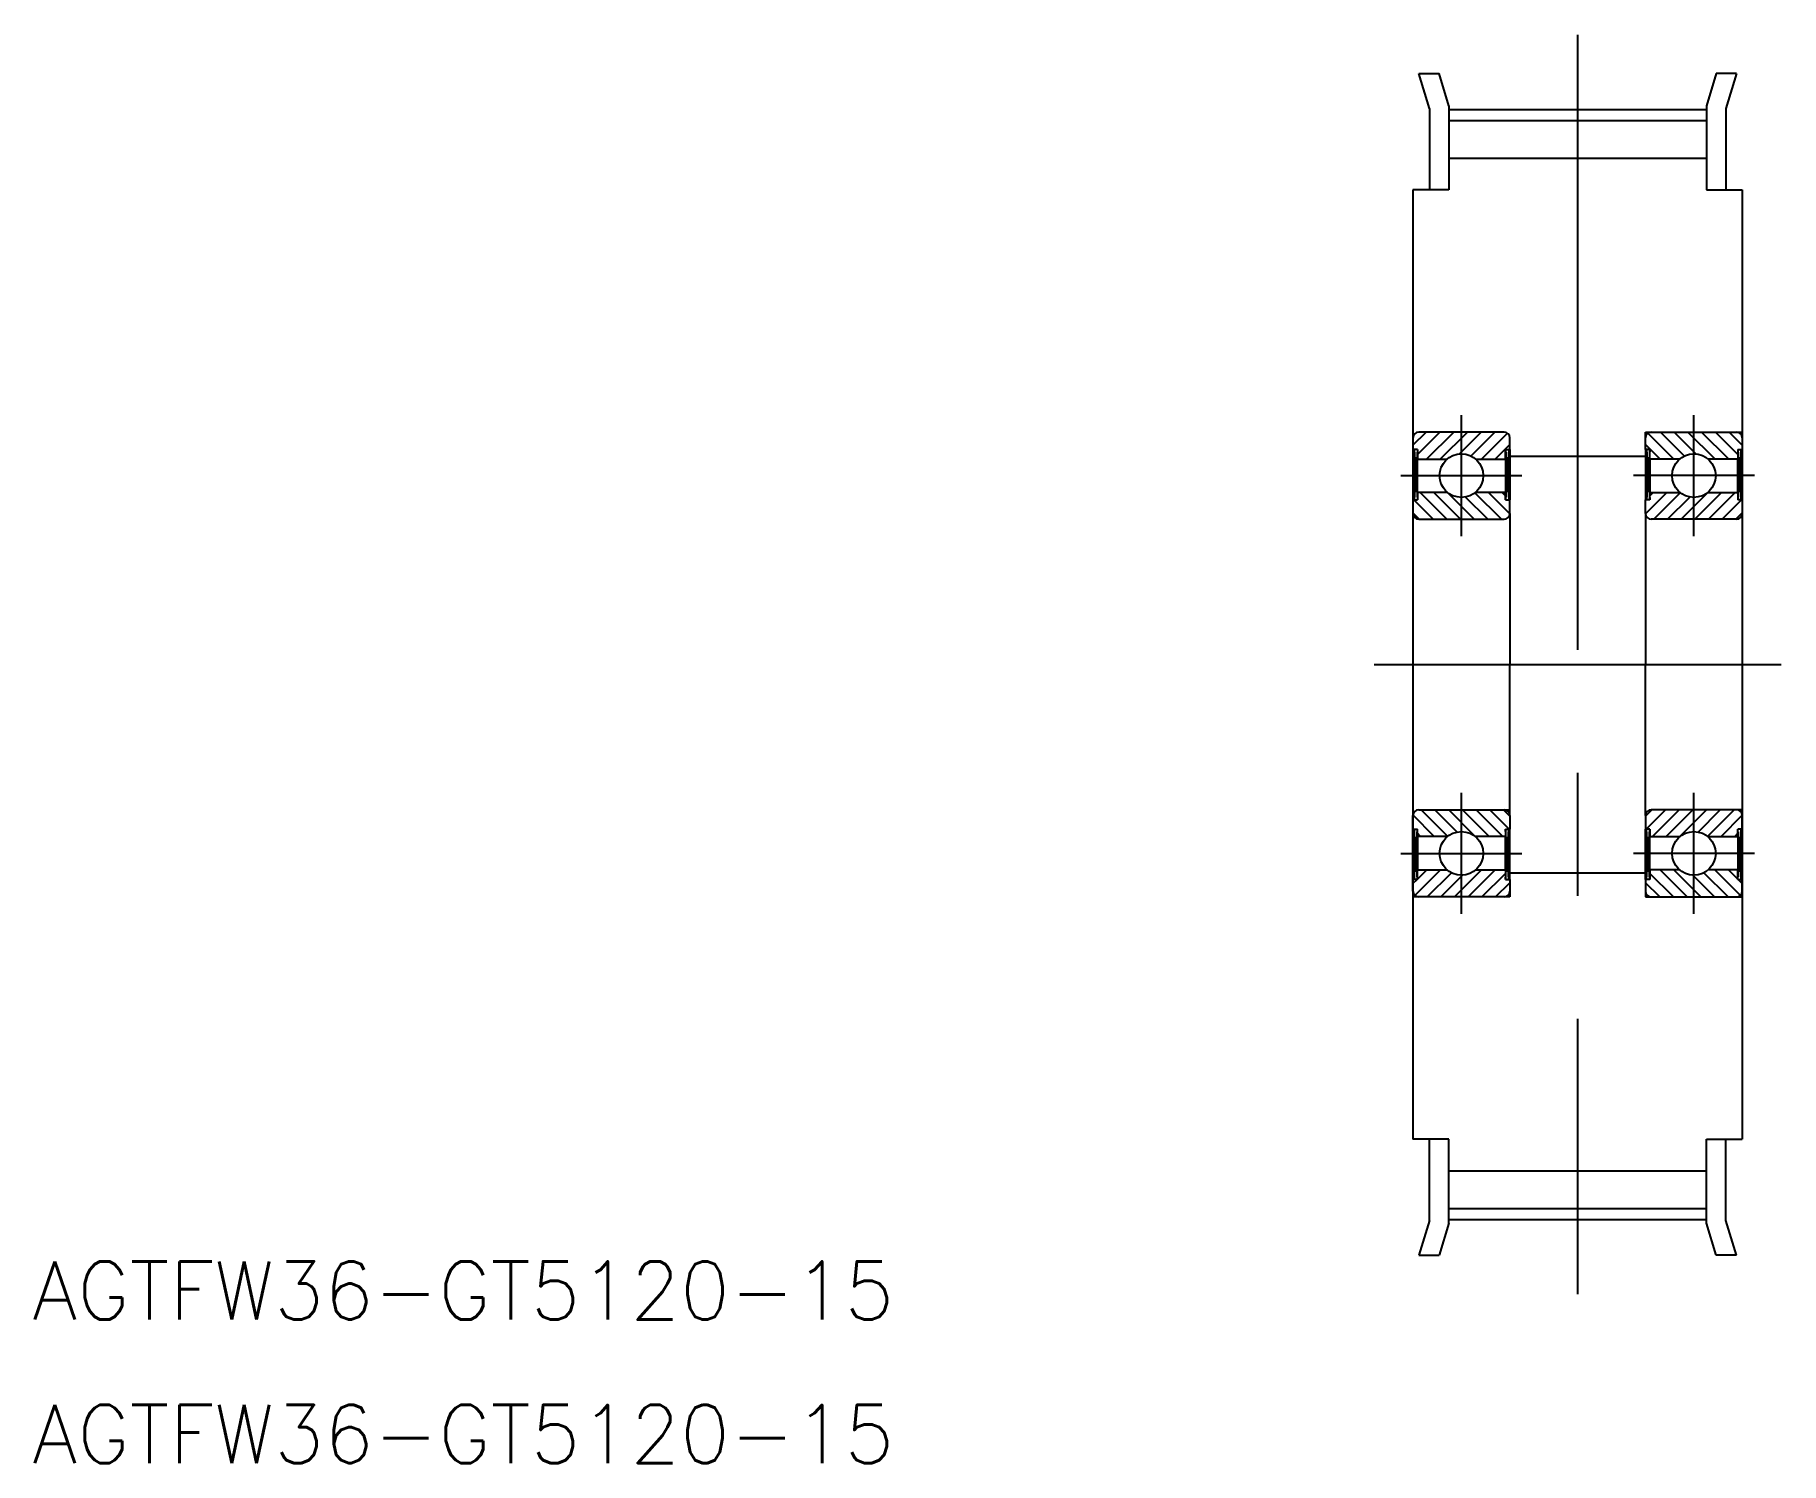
# Model space of a CAD drawing. Extents: x -71.1 to 19, y -41.2 to 32.5.
import ezdxf

# ---------------------------------------------------------------- set-up
doc = ezdxf.new("R2010")
doc.units = 0
doc.linetypes.add('CENTER', pattern=[50.8, 31.75, -6.35, 6.35, -6.35])
doc.layers.get('0').update_dxf_attribs({"linetype": 'CONTINUOUS'})
doc.layers.add('CENTER', color=1, linetype='CENTER')
doc.styles.get("Standard").update_dxf_attribs({"font": 'txt.shx', "height": 3, "bigfont": 'bigfont.shx'})

msp = doc.modelspace()

# ---------------------------------------------------------------- linework, layer by layer
at = {"color": 7, "linetype": 'CONTINUOUS'}
for p, q in [((0.3, 30.5), (1.345, 30.5)), ((0.85, 28.695), (0.3, 30.5)), ((1.85, 28.844), (1.345, 30.5)), ((15.655, 30.5), (15.15, 28.844)), ((16.7, 30.5), (15.655, 30.5)), ((16.7, 30.5), (16.15, 28.695)), ((1.85, 28.844), (1.85, 24.5)), ((15.15, 28.844), (15.15, 24.5)), ((0.85, 28.695), (0.85, 24.5)), ((1.85, 28.08), (15.15, 28.08)), ((16.15, 28.695), (16.15, 24.5)), ((1.85, 26.145), (15.15, 26.145)), ((0, 24.5), (0, -24.5)), ((1.85, 24.5), (0, 24.5)), ((15.15, 24.5), (17, 24.5)), ((17, 24.5), (17, -24.5)), ((4.7, 12), (0.3, 12)), ((12, 12), (17, 12)), ((12, 11.1), (12, 12)), ((0, 11.7), (0, 11.1)), ((0.23, 11.1), (0, 11.1)), ((0, 11.1), (0, 8.5)), ((0.058, 8.5), (0.058, 11.1)), ((0.23, 11.1), (0.23, 10.6)), ((4.77, 10.6), (4.77, 11.1)), ((4.77, 11.1), (5, 11.1)), ((4.943, 11.1), (4.943, 8.5)), ((5, 11.1), (5, 11.7)), ((5, 11.1), (5, 8.5)), ((12, 11.1), (12, 8.5)), ((12.23, 11.1), (12, 11.1)), ((12.057, 11.1), (12.057, 8.5)), ((12.23, 10.6), (12.23, 11.1)), ((16.77, 11.1), (16.77, 10.6)), ((16.77, 11.1), (17, 11.1)), ((16.942, 8.5), (16.942, 11.1)), ((17, 11.7), (17, 11.1)), ((17, 11.1), (17, 8.5)), ((0.23, 10.6), (1.763, 10.6)), ((0.23, 8.875), (0.23, 10.6)), ((3.237, 10.6), (4.77, 10.6)), ((4.77, 10.6), (4.77, 8.875)), ((5, 10.75), (12, 10.75)), ((12.23, 10.6), (12.23, 8.875)), ((13.763, 10.6), (12.23, 10.6)), ((16.77, 10.6), (15.237, 10.6)), ((16.77, 8.875), (16.77, 10.6)), ((0, 8.5), (0.23, 8.5)), ((0, 8.5), (0, 7.8)), ((0.23, 8.875), (0.23, 8.5)), ((1.793, 8.875), (0.23, 8.875)), ((4.77, 8.875), (3.207, 8.875)), ((4.77, 8.715), (4.61, 8.875)), ((4.77, 8.5), (4.77, 8.875)), ((4.77, 8.5), (5, 8.5)), ((5, 8.485), (4.985, 8.5)), ((5, 8.485), (4.985, 8.5)), ((5, 7.8), (5, 8.5)), ((12, 7.8), (12, 8.5)), ((12.23, 8.5), (12, 8.5)), ((12, 8.485), (12.015, 8.5)), ((12, 8.485), (12.015, 8.5)), ((12.23, 8.875), (13.793, 8.875)), ((12.23, 8.5), (12.23, 8.875)), ((12.23, 8.715), (12.39, 8.875)), ((15.207, 8.875), (16.77, 8.875)), ((16.77, 8.875), (16.77, 8.5)), ((17, 8.5), (16.77, 8.5)), ((17, 8.5), (17, 7.8)), ((0.328, 7.5), (0, 7.828)), ((0.3, 7.5), (4.7, 7.5)), ((5, 7.8), (5, 0)), ((12, 7.8), (12, 0)), ((16.7, 7.5), (12.3, 7.5)), ((16.672, 7.5), (17, 7.828)), ((5, -7.8), (5, 0)), ((12, -7.8), (12, 0)), ((0, -8.5), (0, -7.8)), ((0.3, -7.5), (5, -7.5)), ((5, -7.8), (5, -8.5)), ((12, -7.8), (12, -8.5)), ((17, -7.5), (12.3, -7.5)), ((17, -8.5), (17, -7.8)), ((0.015, -8.5), (0, -8.485)), ((0, -8.5), (0.23, -8.5)), ((0, -11.1), (0, -8.5)), ((0.058, -8.5), (0.058, -11.1)), ((0.23, -8.875), (0.23, -8.5)), ((1.793, -8.875), (0.23, -8.875)), ((0.23, -8.875), (0.23, -10.6)), ((4.77, -8.875), (3.207, -8.875)), ((4.77, -8.5), (4.77, -8.875)), ((4.77, -8.5), (5, -8.5)), ((4.77, -10.6), (4.77, -8.875)), ((4.943, -11.1), (4.943, -8.5)), ((5, -11.1), (5, -8.5)), ((12, -11.1), (12, -8.5)), ((12.23, -8.5), (12, -8.5)), ((12.057, -11.1), (12.057, -8.5)), ((12.23, -8.5), (12.23, -8.875)), ((12.23, -10.6), (12.23, -8.875)), ((12.23, -8.875), (13.793, -8.875)), ((15.207, -8.875), (16.77, -8.875)), ((17, -8.5), (16.77, -8.5)), ((16.77, -8.875), (16.77, -8.5)), ((16.77, -8.875), (16.77, -10.6)), ((16.942, -8.5), (16.942, -11.1)), ((16.985, -8.5), (17, -8.485)), ((17, -11.1), (17, -8.5)), ((0.23, -11.084), (0.714, -10.6)), ((0.23, -11.1), (0.23, -10.6)), ((0.23, -10.6), (1.763, -10.6)), ((3.237, -10.6), (4.77, -10.6)), ((4.77, -10.6), (4.77, -11.1)), ((5, -10.75), (12, -10.75)), ((13.763, -10.6), (12.23, -10.6)), ((12.23, -10.6), (12.23, -11.1)), ((16.77, -10.6), (15.237, -10.6)), ((16.77, -11.084), (16.286, -10.6)), ((16.77, -11.1), (16.77, -10.6)), ((0, -11.314), (0.214, -11.1)), ((0, -11.7), (0, -11.1)), ((0.23, -11.1), (0, -11.1)), ((4.77, -11.1), (5, -11.1)), ((5, -11.1), (5, -12)), ((12, -11.1), (12, -12)), ((12.23, -11.1), (12, -11.1)), ((16.77, -11.1), (17, -11.1)), ((17, -11.314), (16.786, -11.1)), ((17, -11.7), (17, -11.1)), ((5, -12), (0, -12)), ((12, -12), (17, -12)), ((1.85, -24.5), (0, -24.5)), ((0.85, -28.695), (0.85, -24.5)), ((1.85, -28.844), (1.85, -24.5)), ((15.15, -28.844), (15.15, -24.5)), ((15.15, -24.5), (17, -24.5)), ((16.15, -28.695), (16.15, -24.5)), ((1.85, -26.145), (15.15, -26.145)), ((0.85, -28.695), (0.3, -30.5)), ((1.85, -28.08), (15.15, -28.08)), ((16.7, -30.5), (16.15, -28.695)), ((1.85, -28.844), (1.345, -30.5)), ((15.655, -30.5), (15.15, -28.844)), ((0.3, -30.5), (1.345, -30.5)), ((16.7, -30.5), (15.655, -30.5))]:
    msp.add_line(p, q, dxfattribs=at)
at = {"color": 3, "linetype": 'CONTINUOUS'}
for p, q in [((0, 11.314), (0.686, 12)), ((0.23, 10.837), (1.393, 12)), ((0.701, 10.6), (2.101, 12)), ((1.408, 10.6), (2.808, 12)), ((2.379, 10.864), (3.515, 12)), ((2.983, 10.761), (4.222, 12)), ((3.529, 10.6), (4.873, 11.944)), ((13.471, 10.6), (12.127, 11.944)), ((14.017, 10.761), (12.778, 12)), ((14.621, 10.864), (13.485, 12)), ((15.592, 10.6), (14.192, 12)), ((16.299, 10.6), (14.899, 12)), ((16.77, 10.837), (15.607, 12)), ((17, 11.314), (16.314, 12)), ((0.058, 11.1), (0.23, 8.5)), ((0.23, 11.1), (0.058, 8.5)), ((4.236, 10.6), (5, 11.364)), ((4.77, 11.1), (4.943, 8.5)), ((4.943, 11.1), (4.77, 8.5)), ((12.764, 10.6), (12, 11.364)), ((12.057, 11.1), (12.23, 8.5)), ((12.23, 11.1), (12.057, 8.5)), ((16.77, 11.1), (16.942, 8.5)), ((16.942, 11.1), (16.77, 8.5)), ((1.036, 7.5), (0.036, 8.5)), ((1.036, 7.5), (0.036, 8.5)), ((1.743, 7.5), (0.368, 8.875)), ((1.743, 7.5), (0.368, 8.875)), ((2.45, 7.5), (1.075, 8.875)), ((2.45, 7.5), (1.075, 8.875)), ((3.157, 7.5), (1.782, 8.875)), ((3.157, 7.5), (1.782, 8.875)), ((3.864, 7.5), (2.718, 8.646)), ((3.864, 7.5), (2.718, 8.646)), ((4.571, 7.5), (3.201, 8.87)), ((4.571, 7.5), (3.201, 8.87)), ((4.999, 7.779), (3.903, 8.875)), ((4.999, 7.779), (3.903, 8.875)), ((4.77, 8.715), (4.61, 8.875)), ((12.001, 7.779), (13.097, 8.875)), ((12.001, 7.779), (13.097, 8.875)), ((12.23, 8.715), (12.39, 8.875)), ((12.429, 7.5), (13.799, 8.87)), ((12.429, 7.5), (13.799, 8.87)), ((13.136, 7.5), (14.282, 8.646)), ((13.136, 7.5), (14.282, 8.646)), ((13.843, 7.5), (15.218, 8.875)), ((13.843, 7.5), (15.218, 8.875)), ((14.55, 7.5), (15.925, 8.875)), ((14.55, 7.5), (15.925, 8.875)), ((15.257, 7.5), (16.632, 8.875)), ((15.257, 7.5), (16.632, 8.875)), ((15.964, 7.5), (16.964, 8.5)), ((15.964, 7.5), (16.964, 8.5)), ((0.328, 7.5), (0, 7.828)), ((16.672, 7.5), (17, 7.828)), ((1.097, -8.875), (0.002, -7.78)), ((1.8, -8.871), (0.429, -7.5)), ((2.287, -8.651), (1.136, -7.5)), ((3.218, -8.875), (1.843, -7.5)), ((3.925, -8.875), (2.55, -7.5)), ((4.632, -8.875), (3.257, -7.5)), ((4.964, -8.5), (3.964, -7.5)), ((5, -7.828), (4.672, -7.5)), ((12, -7.828), (12.328, -7.5)), ((12.036, -8.5), (13.036, -7.5)), ((12.368, -8.875), (13.743, -7.5)), ((13.075, -8.875), (14.45, -7.5)), ((13.782, -8.875), (15.157, -7.5)), ((14.713, -8.651), (15.864, -7.5)), ((15.2, -8.871), (16.571, -7.5)), ((15.903, -8.875), (16.998, -7.78)), ((0.058, -11.1), (0.23, -8.5)), ((0.23, -11.1), (0.058, -8.5)), ((0.39, -8.875), (0.23, -8.715)), ((4.943, -11.1), (4.77, -8.5)), ((4.77, -11.1), (4.943, -8.5)), ((12.23, -11.1), (12.057, -8.5)), ((12.057, -11.1), (12.23, -8.5)), ((16.61, -8.875), (16.77, -8.715)), ((16.77, -11.1), (16.942, -8.5)), ((16.942, -11.1), (16.77, -8.5)), ((0.099, -11.922), (1.421, -10.6)), ((0.099, -11.922), (1.421, -10.6)), ((0.23, -11.084), (0.714, -10.6)), ((0.728, -12), (1.98, -10.748)), ((0.728, -12), (1.98, -10.748)), ((2.142, -12), (3.542, -10.6)), ((2.142, -12), (3.542, -10.6)), ((2.849, -12), (4.249, -10.6)), ((2.849, -12), (4.249, -10.6)), ((3.556, -12), (4.77, -10.786)), ((3.556, -12), (4.77, -10.786)), ((13.444, -12), (12.23, -10.786)), ((13.444, -12), (12.23, -10.786)), ((14.151, -12), (12.751, -10.6)), ((14.151, -12), (12.751, -10.6)), ((14.858, -12), (13.458, -10.6)), ((14.858, -12), (13.458, -10.6)), ((16.272, -12), (15.02, -10.748)), ((16.272, -12), (15.02, -10.748)), ((16.901, -11.922), (15.579, -10.6)), ((16.901, -11.922), (15.579, -10.6)), ((16.77, -11.084), (16.286, -10.6)), ((0, -11.314), (0.214, -11.1)), ((1.435, -12), (2.562, -10.873)), ((1.435, -12), (2.562, -10.873)), ((4.263, -12), (5, -11.263)), ((4.263, -12), (5, -11.263)), ((12.737, -12), (12, -11.263)), ((12.737, -12), (12, -11.263)), ((15.565, -12), (14.438, -10.873)), ((15.565, -12), (14.438, -10.873)), ((17, -11.314), (16.786, -11.1))]:
    msp.add_line(p, q, dxfattribs=at)
at = {"color": 7, "linetype": 'CONTINUOUS'}
for centre in [(2.5, 9.75), (14.5, 9.75), (2.5, -9.75), (14.5, -9.75)]:
    msp.add_circle(centre, 1.125, dxfattribs=at)
for centre, start, end in [((0.3, 11.7), 90, 180), ((4.7, 11.7), 0, 90), ((12.3, 11.7), 90, 180), ((16.7, 11.7), 0, 90), ((0.3, 7.8), 180, 270), ((4.7, 7.8), 270, 0), ((12.3, 7.8), 180, 270), ((16.7, 7.8), 270, 0), ((0.3, -7.8), 90, 180), ((4.7, -7.8), 0, 90), ((12.3, -7.8), 90, 180), ((16.7, -7.8), 0, 90), ((0.3, -11.7), 180, 270), ((4.7, -11.7), 270, 0), ((12.3, -11.7), 180, 270), ((16.7, -11.7), 270, 0)]:
    msp.add_arc(centre, 0.3, start, end, dxfattribs=at)
at = {"layer": 'CENTER', "color": 1, "linetype": 'CENTER'}
for p, q in [((8.5, 32.5), (8.5, -32.5)), ((1.85, 28.65), (15.15, 28.65)), ((2.5, 6.625), (2.5, 12.875)), ((14.5, 6.625), (14.5, 12.875)), ((-0.625, 9.75), (5.625, 9.75)), ((17.625, 9.75), (11.375, 9.75)), ((-2, 0), (19, 0)), ((2.5, -12.875), (2.5, -6.625)), ((14.5, -12.875), (14.5, -6.625)), ((-0.625, -9.75), (5.625, -9.75)), ((17.625, -9.75), (11.375, -9.75)), ((1.85, -28.65), (15.15, -28.65))]:
    msp.add_line(p, q, dxfattribs=at)

# ---------------------------------------------------------------- texts
at = {"color": 7, "linetype": 'CONTINUOUS'}
for p in [(-71.259, -33.816), (-71.259, -41.225)]:
    msp.add_text('AGTFW36-GT5120-15', height=3, dxfattribs=at).set_placement(p)

doc.saveas('drawing.dxf')
